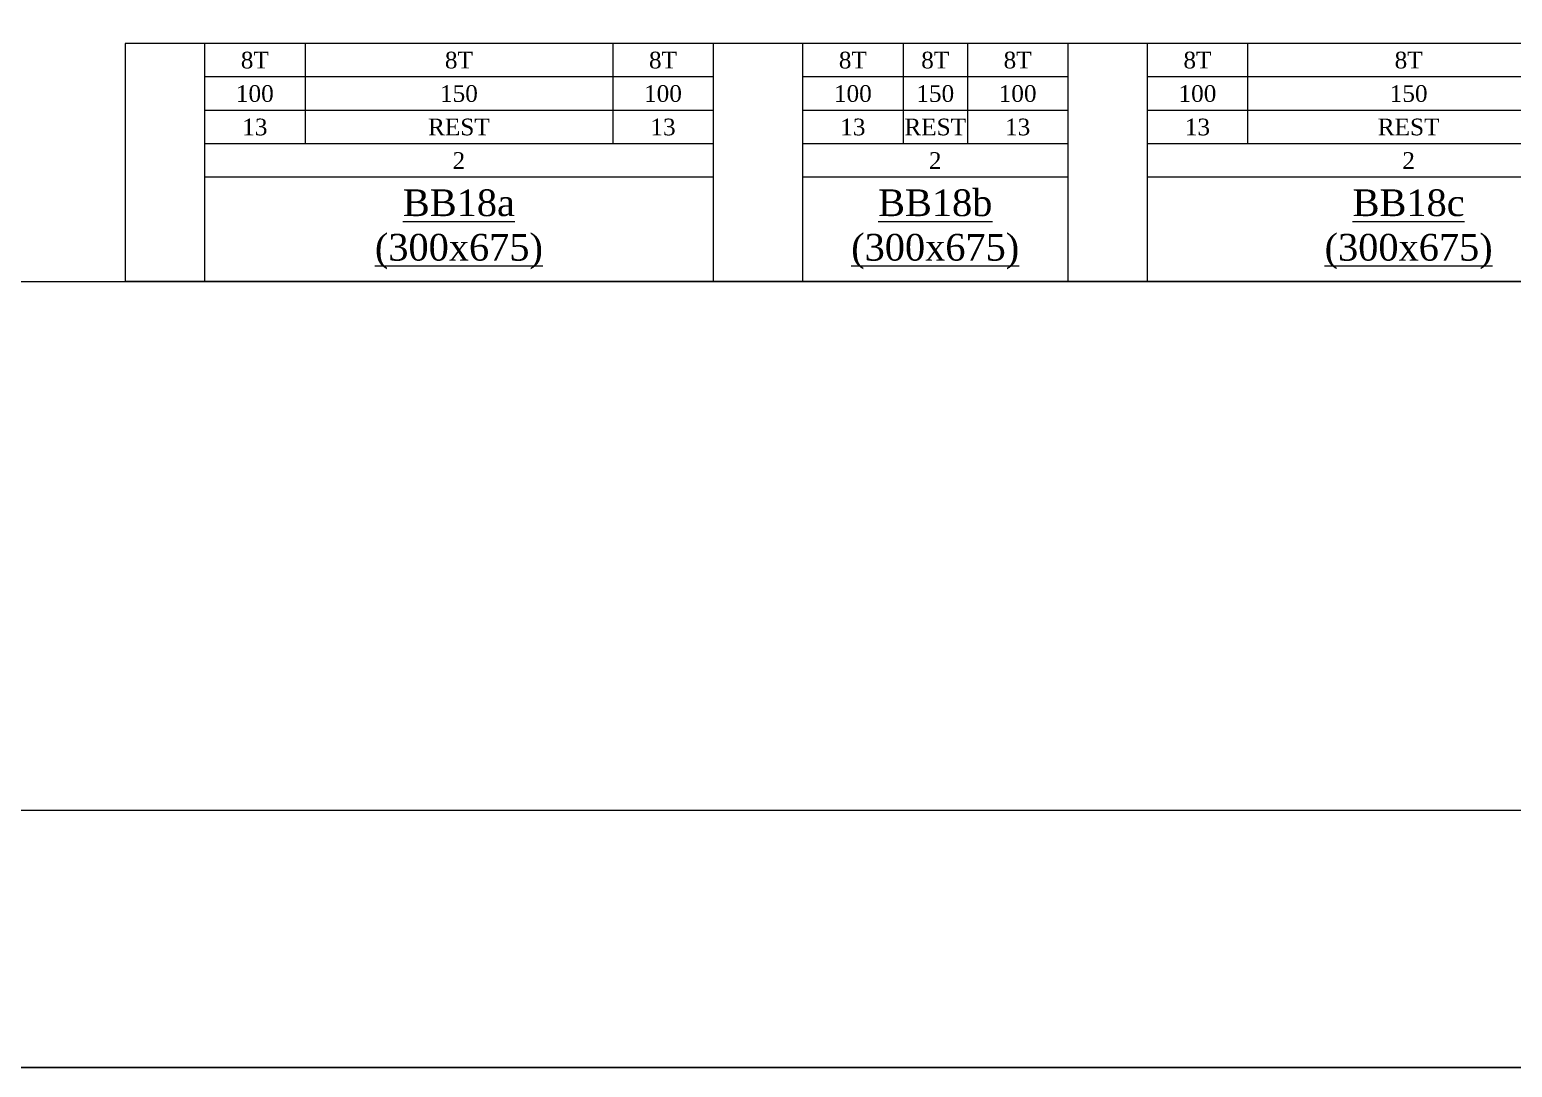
# Model space of a CAD drawing. Header units: inches. Extents: x 11017527 to 11245450, y -2821070 to -2693013.
# Drawn here: x 11085304 to 11103031, y -2740705 to -2728294 of the extents above; entities that cross this region are included whole.
import ezdxf

# ---------------------------------------------------------------- set-up
doc = ezdxf.new("R2010")
doc.units = ezdxf.units.IN
doc.header["$LTSCALE"] = 0.5
doc.header["$MEASUREMENT"] = 0
for name, color, linetype, lineweight in [('S-SHEET', 251, 'Continuous', 0), ('S-TEXT', 7, 'Continuous', 0), ('S-TEXT L.S. BEAM NO.', 30, 'Continuous', 5)]:
    doc.layers.add(name, color=color, linetype=linetype, lineweight=lineweight)
doc.styles.add('TEXT', font='times.ttf')

msp = doc.modelspace()

# ---------------------------------------------------------------- linework, layer by layer
at = {"layer": 'S-SHEET'}
for p, q in [((11098666.132, -2728459.802, -0.009), (11086446.132, -2728459.692, 0.011)), ((11086446.132, -2728459.692, -0.009), (11086446.132, -2731305.48, -0.009)), ((11086446.132, -2728459.692, 0.003), (11086446.132, -2731305.48, 0.003)), ((11087396.132, -2728459.799, -0.028), (11087396.132, -2731305.587, -0.028)), ((11088596.132, -2728459.738, -0.028), (11088596.132, -2729659.753, -0.028)), ((11092276.132, -2728459.687, 0), (11092276.132, -2729659.702, 0)), ((11093476.132, -2728459.651, -0.02), (11093476.132, -2731305.438, -0.02)), ((11094546.132, -2728459.585, -0.034), (11094546.132, -2731305.372, -0.034)), ((11095746.132, -2728459.696, 0.004), (11095746.132, -2729659.711, 0.004)), ((11096516.132, -2728459.615, -0.008), (11096516.132, -2729659.63, -0.008)), ((11097716.132, -2728459.692, -0.009), (11097716.132, -2731305.48, -0.009)), ((11111806.132, -2728459.692, -0.021), (11097716.132, -2728459.692, -0.001)), ((11097716.132, -2728459.692, -0.021), (11097716.132, -2731305.48, -0.021)), ((11097716.132, -2728459.692, -0.009), (11097716.132, -2731305.48, -0.009)), ((11098666.132, -2728459.692, -0.021), (11098666.132, -2731305.48, -0.021)), ((11098666.132, -2728459.802, -0.009), (11098666.132, -2731305.589, -0.009)), ((11099866.132, -2728459.631, -0.021), (11099866.132, -2729659.646, -0.021)), ((11093476.132, -2728859.651, -0.003), (11087396.132, -2728859.799, -0.017)), ((11097716.132, -2728859.692, 0.009), (11094546.132, -2728859.585, -0.022)), ((11104916.132, -2728859.692, -0.004), (11098666.132, -2728859.692, -0.01)), ((11093476.132, -2729259.651, -0.003), (11087396.132, -2729259.799, -0.017)), ((11097716.132, -2729259.692, 0.009), (11094546.132, -2729259.585, -0.022)), ((11104916.132, -2729259.692, -0.004), (11098666.132, -2729259.692, -0.01)), ((11093476.132, -2729659.651, -0.003), (11087396.132, -2729659.799, -0.017)), ((11097716.132, -2729659.692, 0.009), (11094546.132, -2729659.585, -0.022)), ((11104916.132, -2729659.692, -0.004), (11098666.132, -2729659.692, -0.01)), ((11093476.132, -2730059.651, -0.003), (11087396.132, -2730059.799, -0.017)), ((11097716.132, -2730059.692, 0.009), (11094546.132, -2730059.585, -0.022)), ((11104916.132, -2730059.692, -0.004), (11098666.132, -2730059.692, -0.01)), ((11057421.852, -2731305.48, 0.004), (11115101.842, -2731305.48, 0.004)), ((11098666.132, -2731305.589, -0.009), (11086446.132, -2731305.48, 0.011)), ((11111806.132, -2731305.48, -0.021), (11097716.132, -2731305.48, -0.001)), ((11057421.852, -2737629.24, 0.006), (11115101.842, -2737629.24, 0.006)), ((11057421.852, -2740705.393, -0.007), (11115101.842, -2740705.393, -0.007))]:
    msp.add_line(p, q, dxfattribs=at)
msp.add_lwpolyline([(11115101.842, -2740705.393), (11057421.852, -2740705.393), (11057421.852, -2693362.917), (11115101.842, -2693362.917)], close=True, dxfattribs=at)

# ---------------------------------------------------------------- texts
at = {"layer": 'S-TEXT', "char_height": 200, "attachment_point": 5, "style": 'TEXT'}
for s, insert, width in [('8T', (11087996.132, -2728659.747, -0.028), 1200), ('8T', (11090436.132, -2728659.7, -0.017), 3680.00001), ('8T', (11092876.132, -2728659.696, -0.001), 1200), ('8T', (11095146.132, -2728659.705, 0.003), 1200), ('8T', (11096131.132, -2728659.651, 0), 770.00001), ('8T', (11097116.132, -2728659.624, -0.008), 1200), ('8T', (11099266.132, -2728659.64, -0.021), 1200), ('8T', (11101791.132, -2728659.647, -0.022), 3850), ('\\pxt9.000002;100', (11087996.132, -2729059.747, -0.027), 1200), ('\\pxt9.000002;150', (11090436.132, -2729059.716, -0.01), 3680.00001), ('\\pxt9.000002;100', (11092876.132, -2729059.696, 0), 1200), ('\\pxt9.000002;100', (11095146.132, -2729059.705, 0.004), 1200), ('\\pxt9.000002;150', (11096131.132, -2729059.669, 0.003), 770.00001), ('\\pxt9.000002;100', (11097116.132, -2729059.624, -0.008), 1200), ('\\pxt9.000002;100', (11099266.132, -2729059.64, -0.021), 1200), ('\\pxt9.000002;150', (11101791.132, -2729059.662, -0.022), 3850), ('13', (11087996.132, -2729459.747, -0.027), 1200), ('REST', (11090436.132, -2729459.66, -0.006), 3680.00001), ('13', (11092876.132, -2729459.696, 0), 1200), ('13', (11095146.132, -2729459.705, 0.004), 1200), ('REST', (11096131.132, -2729459.623, 0), 770.00001), ('13', (11097116.132, -2729459.624, -0.007), 1200), ('13', (11099266.132, -2729459.64, -0.02), 1200), ('REST', (11101791.132, -2729459.662, -0.022), 3850), ('2', (11090436.132, -2729859.731, -0.012), 6080.00001), ('2', (11096131.132, -2729859.688, 0.012), 3170.00001), ('2', (11101791.132, -2729859.693, -0.013), 6250)]:
    msp.add_mtext(s, dxfattribs=dict(at, insert=insert, width=width))
at = {"layer": 'S-TEXT L.S. BEAM NO.', "linetype": 'ByBlock', "char_height": 319.2745, "attachment_point": 5, "style": 'TEXT'}
for s, insert, width in [('{\\LBB18a\\P(300x675)}', (11090436.132, -2730682.551, -0.007), 6080.00001), ('{\\LBB18b\\P(300x675)}', (11096131.132, -2730682.582, 0.01), 3170.00001), ('{\\LBB18c\\P(300x675)}', (11101791.132, -2730682.586, -0.017), 6250)]:
    msp.add_mtext(s, dxfattribs=dict(at, insert=insert, width=width))

doc.saveas('drawing.dxf')
